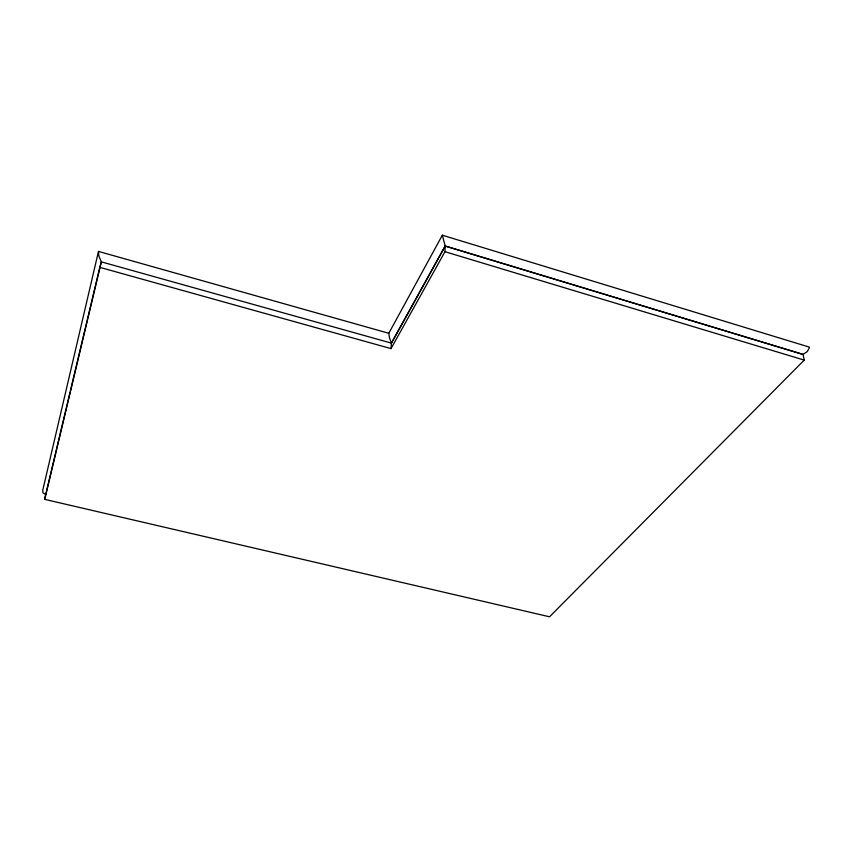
<?xml version="1.0" encoding="UTF-8"?>
<svg xmlns="http://www.w3.org/2000/svg" width="852" height="852" viewBox="0 0 852 852"><rect width="100%" height="100%" fill="white"/><g stroke="black" fill="none" stroke-linecap="round" stroke-linejoin="round"><path stroke-width="1.28" d="M391.015 348.617L444.968 251.702L445.202 245.994L442.337 235.205L809.389 347.126L809.4 347.744L807.281 351.588L803.074 354.4L445.202 245.994L391.441 343.058L391.015 348.617L99.78 267.347L101.377 261.798L98.853 256.111L98.481 251.415L388.81 333.281L389.46 337.807L391.441 343.058M98.481 251.415L42.685 490.528L42.973 492.775L44.858 494.075L45.976 494.267L70.269 392.314M803.074 354.4L804.235 360.108L549.551 616.795L44.549 499.325L99.78 267.347M70.556 391.1L101.377 261.798M44.549 499.325L45.976 494.267M388.81 333.281L442.337 235.205M101.356 261.862L391.43 343.132L445.202 246.068L803.085 354.475M444.968 251.702L804.235 360.108"/></g></svg>
